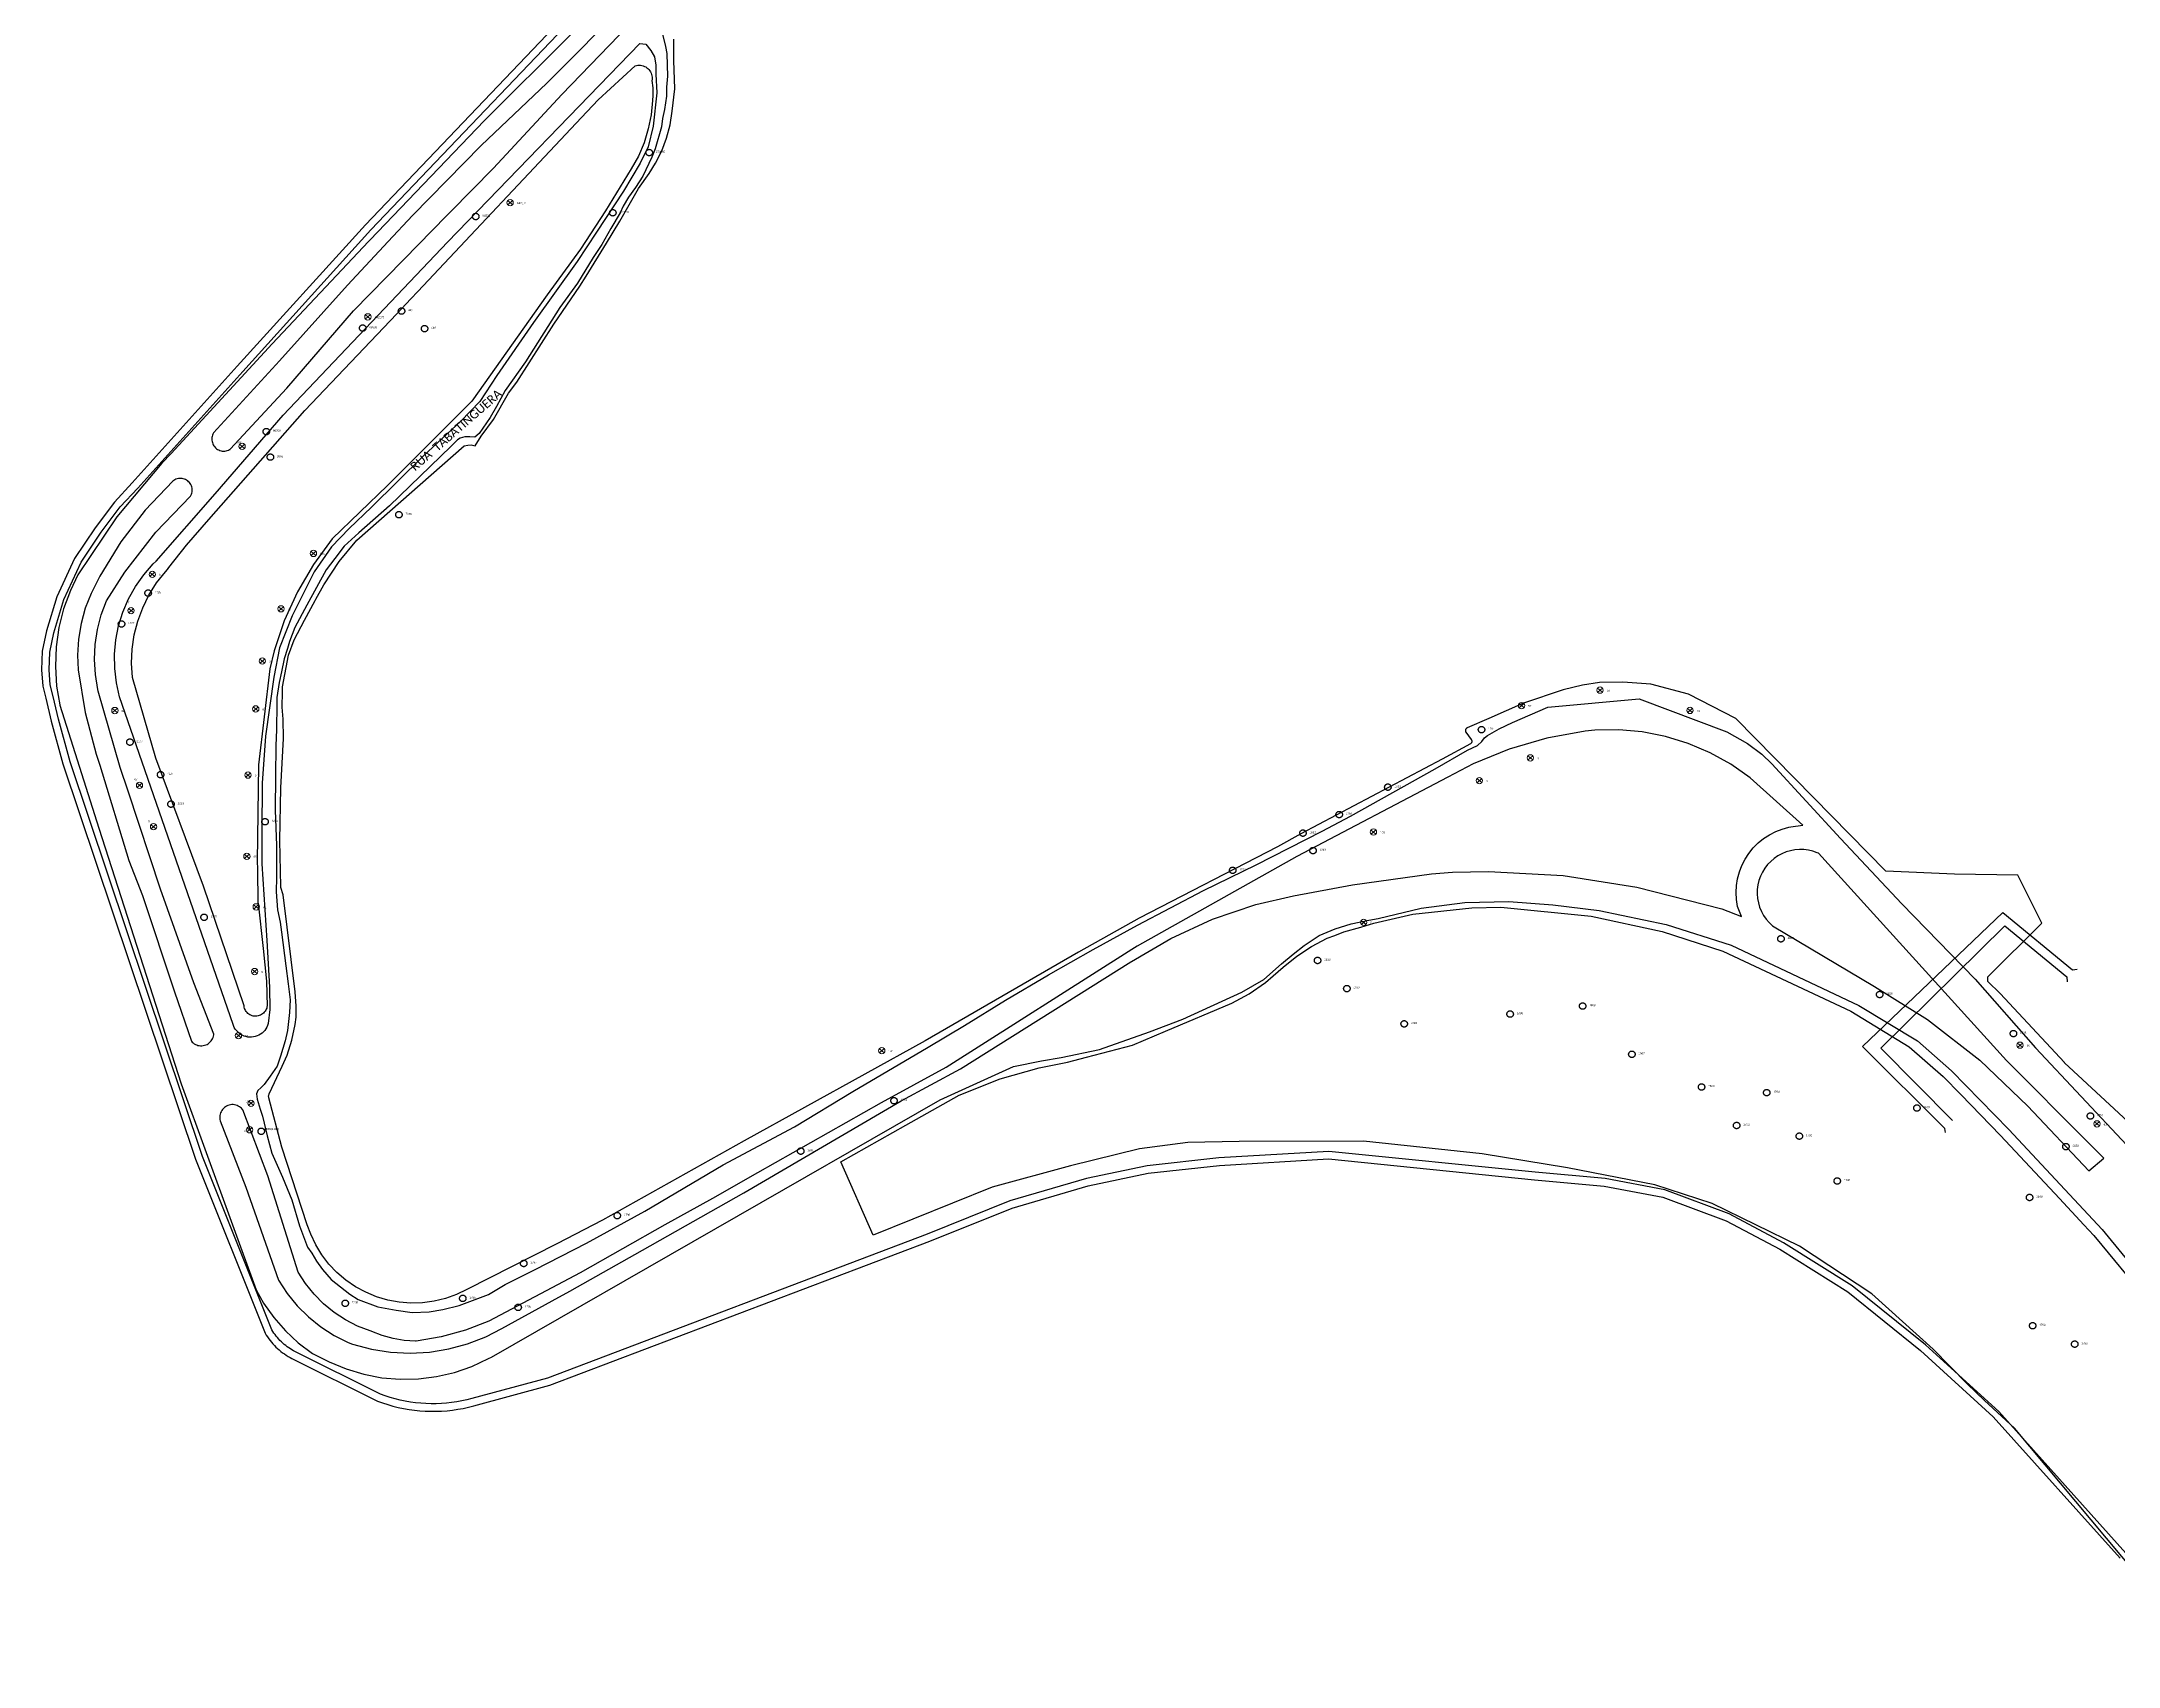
# Model space of a CAD drawing. Header units: millimetres. Extents: x 676447 to 689606, y 7455628 to 7463967.
# Drawn here: x 683704 to 684427, y 7458115 to 7458681 of the extents above; entities that cross this region are included whole.
import ezdxf

# ---------------------------------------------------------------- set-up
doc = ezdxf.new("R2010")
doc.units = ezdxf.units.MM
doc.header["$LTSCALE"] = 0.1
doc.header["$MEASUREMENT"] = 0
doc.linetypes.add('PHANTOM2', pattern=[1.25, 0.625, -0.125, 0.125, -0.125, 0.125, -0.125])
doc.layers.add('10.4-Postes', color=1, linetype='Continuous', lineweight=0)
for name, color, linetype in [('Caixas Subterrâneas', 5, 'Continuous'), ('LEGENDAS_INFRAESTRUTURAS', 7, 'Continuous'), ('MUB_MEIOFIO', 7, 'Continuous'), ('MUB_OBRA_ARTE', 7, 'Continuous'), ('MUB_QUADRAS', 7, 'Continuous'), ('MUB_SEGMENTO', 7, 'Continuous'), ('NOS_DE_INFRAESTRUTURA', 7, 'Continuous')]:
    doc.layers.add(name, color=color, linetype=linetype)
doc.styles.add('Legend', font='calibri.ttf')
doc.styles.get("Standard").update_dxf_attribs({"font": 'arial.ttf'})

# ---------------------------------------------------------------- blocks, each defined once
blk = doc.blocks.new('PTPT')
at = {"layer": '10.4-Postes', "color": 1, "linetype": 'PHANTOM2'}
for points in [[(-0.0000079, 0.0000104), (0.0000075, -0.000002)], [(0.000007, 0.0000109), (-0.0000074, -0.0000025)]]:
    blk.add_lwpolyline(points, dxfattribs=at)
at = {"layer": '10.4-Postes', "color": 1}
blk.add_circle((-0.0000002, 0.0000042), 0.00000987, dxfattribs=at)
blk = doc.blocks.new('MHMZ')
at = {"linetype": 'PHANTOM2'}
blk.add_circle((0, 0), 0.0000101, dxfattribs=at)

msp = doc.modelspace()

# ---------------------------------------------------------------- linework, layer by layer
at = {"layer": 'MUB_MEIOFIO', "linetype": 'Continuous'}
for points in [[(683907.56, 7458694.28), (683892.54, 7458678.76), (683879.88, 7458666.15), (683856.97, 7458644.35), (683833.12, 7458620.07), (683824.66, 7458611)], [(683824.66, 7458611), (683810.48, 7458595.79), (683786.74, 7458569.42), (683763.83, 7458544.31), (683763.62, 7458543.92), (683763.46, 7458543.52), (683763.34, 7458543.1), (683763.26, 7458542.67), (683763.23, 7458542.23), (683763.24, 7458541.8), (683763.3, 7458541.36), (683763.4, 7458540.94), (683763.55, 7458540.53), (683763.74, 7458540.13), (683763.97, 7458539.76), (683764.24, 7458539.42), (683764.54, 7458539.1), (683764.88, 7458538.82), (683765.24, 7458538.57), (683765.62, 7458538.37), (683766.03, 7458538.2), (683766.45, 7458538.08), (683766.88, 7458538), (683767.32, 7458537.97), (683767.75, 7458537.98), (683768.19, 7458538.04), (683768.61, 7458538.15), (683769.02, 7458538.29), (683769.42, 7458538.49), (683769.43, 7458538.5), (683769.6, 7458538.58), (683769.63, 7458538.62), (683789.32, 7458559.84), (683812.51, 7458586.87), (683835.49, 7458610.25), (683836.23, 7458611), (683838.77, 7458613.59), (683861.31, 7458636.53), (683885.05, 7458662.13), (683911.52, 7458689.57)], [(683888.32, 7458683.22), (683858.07, 7458652.97), (683818.38, 7458611.59), (683817.83, 7458611), (683784.27, 7458575.31), (683749.06, 7458537.15), (683745.83, 7458533.75), (683730.18, 7458515.07), (683716.61, 7458494.92), (683713.97, 7458489.49), (683711.62, 7458483.1), (683709.95, 7458476.5), (683708.99, 7458469.77), (683708.73, 7458462.97), (683709.18, 7458456.18), (683710.32, 7458449.58), (683710.34, 7458449.48), (683723.88, 7458406.67), (683752.56, 7458317.64), (683778.66, 7458245.94), (683781.26, 7458241.33), (683784.79, 7458236.28), (683788.83, 7458231.63), (683793.34, 7458227.42), (683798.32, 7458223.78), (683804.09, 7458220.86), (683809.98, 7458218.37), (683816.1, 7458216.52), (683822.38, 7458215.31), (683828.75, 7458214.77), (683835.14, 7458214.9), (683841.49, 7458215.69), (683847.72, 7458217.14), (683853.76, 7458219.24), (683859.54, 7458221.95), (683860.58, 7458222.52), (684016.9, 7458312.06), (684042.35, 7458323.73), (684052.08, 7458325.63), (684059.02, 7458326.81), (684072.28, 7458329.62), (684089.69, 7458335.74), (684101.3, 7458340.19), (684121.85, 7458349.59), (684129.61, 7458353.95), (684135.72, 7458359.47), (684139.83, 7458362.75), (684143.59, 7458365.81), (684148.87, 7458369.34), (684154.39, 7458371.68), (684160.02, 7458373.32), (684166.13, 7458374.7), (684169.42, 7458375.24), (684184.35, 7458378.8), (684199.57, 7458380.78), (684214.92, 7458381.16), (684230.22, 7458379.94), (684246.39, 7458378.03), (684269.67, 7458373.17), (684292.32, 7458365.91), (684336.81, 7458344.94), (684357.2, 7458332.6), (684369.03, 7458322.23), (684388.98, 7458301.71), (684421.5, 7458266.87), (684454.16, 7458227.07)], [(683912.27, 7458679.92), (683914.38, 7458679.67), (683916.08, 7458677.42), (683917.39, 7458675.31), (683917.84, 7458672.41), (683917.84, 7458669.25), (683918.14, 7458662.75), (683916.89, 7458651.13), (683915.18, 7458643.97), (683912.42, 7458638.28), (683906.6, 7458628.51), (683897.22, 7458614.16), (683890.39, 7458603.97), (683875.19, 7458582.75), (683862.51, 7458564.26), (683856.54, 7458555.22), (683849.97, 7458548.45), (683836.88, 7458536.31), (683818.87, 7458518.46), (683811, 7458510.98), (683804.93, 7458504.67), (683798.81, 7458495.93), (683791.18, 7458480.58), (683786.77, 7458469.5), (683784.87, 7458459.31), (683781.96, 7458438.71), (683780.7, 7458422.34), (683780.64, 7458405.25), (683780.59, 7458394.24), (683782.39, 7458367.61), (683783.29, 7458351.27), (683783.45, 7458343.58), (683782.82, 7458338.62), (683782.62, 7458337.99), (683782.35, 7458337.38), (683782.02, 7458336.8), (683781.64, 7458336.26), (683781.2, 7458335.77), (683780.71, 7458335.32), (683780.17, 7458334.93), (683779.6, 7458334.59), (683778.99, 7458334.32), (683778.36, 7458334.11), (683777.71, 7458333.97), (683777.05, 7458333.89), (683776.39, 7458333.89), (683775.73, 7458333.95), (683775.08, 7458334.09), (683774.45, 7458334.29), (683773.84, 7458334.55), (683773.26, 7458334.88), (683772.72, 7458335.27), (683772.23, 7458335.71), (683771.78, 7458336.2), (683771.39, 7458336.74), (683771.05, 7458337.31), (683770.78, 7458337.91), (683770.65, 7458338.27), (683731.1, 7458452.38), (683730, 7458457.26), (683729.41, 7458462.22), (683729.34, 7458467.23), (683729.8, 7458472.21), (683730.77, 7458477.11), (683732.25, 7458481.89), (683734.23, 7458486.49), (683736.67, 7458490.85), (683739.56, 7458494.93), (683742.85, 7458498.7), (683743.8, 7458499.64), (683764.33, 7458523.08), (683788.11, 7458550.53), (683845.28, 7458610.79), (683912.27, 7458679.92)], [(683920.15, 7458683.11), (683921.16, 7458678.85), (683921.67, 7458676.39), (683921.75, 7458672.39), (683921.92, 7458668.57), (683921.58, 7458664.76), (683921.5, 7458661.63), (683920.91, 7458656.97), (683920.14, 7458653.75), (683919.81, 7458650.87), (683917.6, 7458643.25), (683916.42, 7458640.37), (683913.36, 7458633.66), (683910.74, 7458629.76), (683908.28, 7458626.37), (683906.42, 7458623.24), (683905.4, 7458620.95), (683902.17, 7458615.51), (683899.04, 7458609.92), (683896.07, 7458605.43), (683890.55, 7458596.51), (683884.36, 7458588.04), (683872.41, 7458569.11), (683865.37, 7458559.03), (683862.32, 7458553.53), (683860.2, 7458549.63), (683856.29, 7458544.09), (683854.76, 7458542.82), (683853.07, 7458542.99), (683851.37, 7458542.9), (683849.68, 7458542.48), (683848.75, 7458541.89), (683846.46, 7458539.6), (683825.09, 7458518.91), (683814.39, 7458509.57), (683809.3, 7458504.83), (683806.08, 7458500.59), (683803.03, 7458496.61), (683796.32, 7458484.38), (683792.17, 7458476.59), (683790.31, 7458471.65), (683789.55, 7458469.19), (683788.45, 7458465.63), (683787.52, 7458461.15), (683786.67, 7458457.42), (683785.91, 7458452.17), (683785.82, 7458449.88), (683785.74, 7458441.07), (683785.48, 7458435.31), (683785.4, 7458424.86), (683785.23, 7458412.92), (683785.74, 7458400.7), (683785.75, 7458389.65), (683785.58, 7458384.48), (683786.09, 7458378.22), (683787.02, 7458373.98), (683787.45, 7458370.51), (683788.97, 7458358.71), (683789.82, 7458352.44), (683790.5, 7458346.91), (683790.24, 7458342.5), (683789.56, 7458336.23), (683788.8, 7458332.68), (683787.19, 7458327.23), (683785.92, 7458323.76), (683783.55, 7458320.28), (683781.43, 7458317.4), (683780.24, 7458316.22), (683779.22, 7458315.29), (683778.8, 7458314.19), (683779.05, 7458312.32), (683780.07, 7458308.85), (683780.83, 7458306.35), (683782.44, 7458299.49), (683784.13, 7458293.48), (683787.86, 7458285.18), (683791.08, 7458277.3), (683793.79, 7458268.15), (683796.5, 7458260.78), (683798.05, 7458258.7), (683799.66, 7458255.91), (683801.77, 7458253.03), (683804.82, 7458249.56), (683808.05, 7458246.93), (683811.27, 7458244.39), (683814.23, 7458242.61), (683821.01, 7458239.98), (683827.37, 7458238.8), (683833.04, 7458238.04), (683838.89, 7458238.21), (683843.72, 7458239.05), (683849.31, 7458240.49), (683859.61, 7458244.31), (683865.38, 7458247.78), (683875.8, 7458252.95), (683893.68, 7458262.18), (683913.97, 7458273.3), (683941.34, 7458289.48), (683966.13, 7458302.73), (683986.42, 7458314.96), (684012.69, 7458330.46), (684025.32, 7458337.92), (684039.56, 7458346.81), (684054.58, 7458355.65), (684070.18, 7458364.46), (684085.6, 7458372.93), (684108.6, 7458384.99), (684126.91, 7458393.89), (684149.92, 7458405.62), (684159.74, 7458410.82), (684189.26, 7458427.32), (684200.53, 7458433.85), (684204, 7458435.46), (684205.44, 7458436.81), (684206.46, 7458438.08), (684207.39, 7458438.93), (684211.46, 7458441.3), (684216.12, 7458443.5), (684228.44, 7458448.77), (684260.21, 7458451.74), (684290.84, 7458440.22), (684297.96, 7458436.14), (684303.02, 7458432.39), (684306.47, 7458429.06), (684330.36, 7458403.09), (684351.75, 7458380.38), (684377.28, 7458354.06), (684398.31, 7458330.17), (684430.05, 7458296.24)], [(683749.62, 7458527.54), (683740.03, 7458517.43), (683731.53, 7458506.36), (683724.24, 7458494.46), (683721.17, 7458488.45), (683719.16, 7458483.29), (683717.7, 7458477.94), (683716.81, 7458472.47), (683716.49, 7458466.94), (683716.71, 7458461.87), (683719.06, 7458447), (683722.95, 7458432.47), (683724.27, 7458428.58), (683734.36, 7458395.45), (683739.04, 7458383.28), (683750.23, 7458349.63), (683756.09, 7458332.53), (683756.4, 7458332.19), (683756.75, 7458331.88), (683757.13, 7458331.61), (683757.53, 7458331.38), (683757.95, 7458331.19), (683758.4, 7458331.05), (683758.85, 7458330.96), (683759.31, 7458330.91), (683759.78, 7458330.91), (683760.24, 7458330.96), (683760.69, 7458331.06), (683761.13, 7458331.21), (683761.55, 7458331.4), (683761.95, 7458331.63), (683762.33, 7458331.91), (683762.67, 7458332.22), (683762.98, 7458332.57), (683763.25, 7458332.94), (683763.48, 7458333.35), (683763.67, 7458333.77), (683763.81, 7458334.21), (683763.9, 7458334.67), (683763.91, 7458334.72), (683763.92, 7458334.82), (683763.88, 7458334.92), (683757, 7458352.87), (683745.3, 7458385.42), (683734.08, 7458419.53), (683731.32, 7458427.8), (683723.7, 7458454.36), (683723.56, 7458454.96), (683722.7, 7458460.15), (683722.38, 7458465.4), (683722.61, 7458470.65), (683723.39, 7458475.86), (683724.71, 7458480.95), (683726.56, 7458485.88), (683732.98, 7458495.87), (683743.71, 7458509.73), (683755.74, 7458522.3), (683755.92, 7458522.48), (683755.93, 7458522.5), (683755.96, 7458522.56), (683756.13, 7458522.96), (683756.26, 7458523.37), (683756.34, 7458523.79), (683756.38, 7458524.22), (683756.37, 7458524.65), (683756.32, 7458525.08), (683756.23, 7458525.5), (683756.09, 7458525.91), (683755.91, 7458526.3), (683755.69, 7458526.67), (683755.43, 7458527.02), (683755.13, 7458527.33), (683754.81, 7458527.62), (683754.46, 7458527.87), (683754.08, 7458528.08), (683753.68, 7458528.25), (683753.27, 7458528.37), (683752.85, 7458528.46), (683752.42, 7458528.49), (683751.98, 7458528.49), (683751.56, 7458528.44), (683751.14, 7458528.34), (683750.73, 7458528.2), (683750.34, 7458528.02), (683749.97, 7458527.8), (683749.62, 7458527.54)], [(684289.09, 7458378.59), (684295.84, 7458375.87), (684294.55, 7458379.41), (684294.17, 7458381.81), (684294.04, 7458384.24), (684294.16, 7458386.67), (684294.54, 7458389.07), (684295.17, 7458391.42), (684296.03, 7458393.69), (684297.14, 7458395.86), (684298.46, 7458397.9), (684299.99, 7458399.79), (684301.7, 7458401.52), (684303.59, 7458403.05), (684305.63, 7458404.37), (684307.8, 7458405.48), (684310.07, 7458406.36), (684312.41, 7458406.99), (684313.08, 7458407.12), (684317.27, 7458407.76), (684298.9, 7458424.2), (684292.14, 7458428.94), (684284.93, 7458432.95), (684277.34, 7458436.18), (684269.45, 7458438.6), (684261.35, 7458440.18), (684253.13, 7458440.91), (684244.87, 7458440.77), (684241.46, 7458440.46), (684228.07, 7458438.03), (684215.01, 7458434.21), (684202.42, 7458429.04), (684193.65, 7458424.48), (684141.1, 7458396.87), (684141.08, 7458396.85), (684085.45, 7458365.56), (684083.62, 7458364.38), (684018.91, 7458323.36), (684018.78, 7458323.29), (683996.28, 7458311.02), (683953.21, 7458286.65), (683937.52, 7458277.72), (683921, 7458268.6), (683891.47, 7458251.85), (683859.71, 7458234.95), (683851.61, 7458231.82), (683843.07, 7458229.5), (683834.33, 7458228.09), (683834.19, 7458228.09), (683830.23, 7458228.32), (683826.32, 7458228.96), (683822.49, 7458230), (683818.9, 7458231.4), (683818.7, 7458231.48), (683818.34, 7458231.59), (683813.94, 7458233.31), (683809.74, 7458235.48), (683805.79, 7458238.07), (683802.13, 7458241.07), (683798.81, 7458244.43), (683795.85, 7458248.12), (683793.3, 7458252.1), (683782.68, 7458285.61), (683774, 7458308.62), (683773.88, 7458308.77), (683773.57, 7458309.12), (683773.22, 7458309.43), (683772.84, 7458309.7), (683772.43, 7458309.93), (683772, 7458310.12), (683771.55, 7458310.26), (683771.1, 7458310.36), (683770.63, 7458310.41), (683770.16, 7458310.4), (683769.7, 7458310.35), (683769.24, 7458310.25), (683768.8, 7458310.11), (683768.37, 7458309.91), (683767.97, 7458309.68), (683767.59, 7458309.4), (683767.24, 7458309.08), (683766.93, 7458308.73), (683766.66, 7458308.35), (683766.43, 7458307.95), (683766.24, 7458307.52), (683766.1, 7458307.07), (683766, 7458306.62), (683765.96, 7458306.15), (683765.96, 7458305.68), (683766.01, 7458305.22), (683766.11, 7458304.76), (683775.07, 7458281.62), (683786.49, 7458249.25), (683789.5, 7458244.64), (683792.98, 7458240.37), (683796.89, 7458236.49), (683801.18, 7458233.04), (683805.81, 7458230.06), (683810.72, 7458227.58), (683812.2, 7458226.95), (683818.77, 7458225.22), (683825.47, 7458224.19), (683832.26, 7458223.87), (683839.03, 7458224.26), (683845.73, 7458225.35), (683852.28, 7458227.14), (683858.61, 7458229.6), (683864.26, 7458232.49), (683881.69, 7458242.08), (683887.94, 7458245.46), (683913.18, 7458259.75), (683948.43, 7458279.72), (684003.32, 7458311.75), (684023.89, 7458322.89), (684083.29, 7458360.08), (684083.49, 7458360.2), (684097.14, 7458368.3), (684111.66, 7458374.98), (684126.8, 7458380.1), (684139.92, 7458383.17), (684160.43, 7458386.9), (684187.95, 7458390.78), (684195.31, 7458391.32), (684207.77, 7458391.62), (684233.76, 7458390.22), (684259.46, 7458386.12), (684289.09, 7458378.59)], [(684416.64, 7458297.24), (684388.12, 7458325.75), (684322.69, 7458397.95), (684322.21, 7458398.11), (684320.72, 7458398.64), (684319.19, 7458399), (684317.62, 7458399.21), (684316.04, 7458399.25), (684314.47, 7458399.13), (684312.92, 7458398.84), (684311.41, 7458398.39), (684309.95, 7458397.79), (684308.56, 7458397.04), (684307.26, 7458396.14), (684306.06, 7458395.12), (684304.97, 7458393.98), (684304.01, 7458392.72), (684303.19, 7458391.38), (684302.51, 7458389.95), (684301.98, 7458388.47), (684301.61, 7458386.93), (684301.4, 7458385.37), (684301.36, 7458383.79), (684301.49, 7458382.22), (684301.77, 7458380.67), (684302.22, 7458379.15), (684302.82, 7458377.69), (684303.58, 7458376.31), (684304.47, 7458375.01), (684305.5, 7458373.81), (684306.64, 7458372.72), (684342.23, 7458351.53), (684360.65, 7458340.03), (684378.89, 7458325.87), (684395.56, 7458309.88), (684416.89, 7458287.32), (684422.1, 7458291.79), (684416.64, 7458297.24)]]:
    msp.add_lwpolyline(points, dxfattribs=at)
at = {"layer": 'MUB_OBRA_ARTE', "linetype": 'Continuous'}
for points in [[(683904.13, 7458708.42), (683816.72, 7458616.8), (683772.1, 7458567.51), (683735.48, 7458526.88), (683729.35, 7458520.22), (683722.57, 7458511.31), (683715.38, 7458500.53), (683709.25, 7458487.18), (683705.65, 7458475.34), (683704.19, 7458468.29), (683703.92, 7458461.77), (683704.32, 7458456.18), (683705.39, 7458451.93), (683707.25, 7458443.94), (683711.38, 7458429.04), (683757.54, 7458291.4), (683781.77, 7458230.84), (683782.17, 7458230.18), (683782.59, 7458229.54), (683783.03, 7458228.91), (683783.49, 7458228.3), (683783.97, 7458227.7), (683784.47, 7458227.12), (683784.99, 7458226.56), (683785.53, 7458226.01), (683786.09, 7458225.49), (683786.67, 7458224.98), (683787.26, 7458224.5), (683787.87, 7458224.03), (683788.5, 7458223.59), (683789.14, 7458223.16), (683789.79, 7458222.76), (683790.46, 7458222.38), (683791.14, 7458222.03), (683820.88, 7458207.16), (683822.67, 7458206.52), (683824.48, 7458205.94), (683826.31, 7458205.42), (683828.15, 7458204.97), (683830.01, 7458204.58), (683831.89, 7458204.26), (683833.77, 7458204), (683835.66, 7458203.81), (683837.55, 7458203.68), (683839.45, 7458203.62), (683841.35, 7458203.63), (683843.25, 7458203.7), (683845.15, 7458203.84), (683847.03, 7458204.04), (683848.91, 7458204.31), (683850.78, 7458204.65), (683852.64, 7458205.05), (683854.48, 7458205.51), (683880.92, 7458212.67), (684013.31, 7458262.85), (684041.95, 7458274.41), (684068.39, 7458282.12), (684089.33, 7458286.52), (684114.11, 7458289.27), (684152.12, 7458291.48), (684223.84, 7458284.27), (684248.08, 7458282.06), (684268.46, 7458278.21), (684290.5, 7458269.95), (684309.22, 7458260.04), (684332.91, 7458245.17), (684358.25, 7458224.8), (684383.59, 7458201.68), (684427.74, 7458152.46)], [(684429.71, 7458154.19), (684385.45, 7458203.52), (684359.95, 7458226.79), (684334.43, 7458247.31), (684310.53, 7458262.31), (684291.57, 7458272.34), (684269.17, 7458280.74), (684248.44, 7458284.66), (684224.09, 7458286.87), (684152.18, 7458294.1), (684113.89, 7458291.89), (684088.91, 7458289.11), (684067.76, 7458284.66), (684041.09, 7458276.89), (684012.36, 7458265.29), (683880.12, 7458215.16), (683853.8, 7458208.04), (683852.05, 7458207.6), (683850.29, 7458207.22), (683848.52, 7458206.9), (683846.74, 7458206.65), (683844.95, 7458206.45), (683843.15, 7458206.32), (683841.35, 7458206.25), (683839.55, 7458206.24), (683837.75, 7458206.3), (683835.95, 7458206.41), (683834.16, 7458206.59), (683832.37, 7458206.83), (683830.6, 7458207.14), (683828.83, 7458207.5), (683827.08, 7458207.93), (683825.35, 7458208.42), (683823.63, 7458208.96), (683821.93, 7458209.57), (683792.31, 7458224.37), (683791.72, 7458224.68), (683791.14, 7458225.01), (683790.57, 7458225.36), (683790.01, 7458225.72), (683789.47, 7458226.11), (683788.94, 7458226.51), (683788.42, 7458226.93), (683787.92, 7458227.37), (683787.43, 7458227.82), (683786.96, 7458228.29), (683786.5, 7458228.78), (683786.06, 7458229.28), (683785.64, 7458229.8), (683785.24, 7458230.33), (683784.85, 7458230.87), (683784.48, 7458231.43), (683784.13, 7458231.99), (683760, 7458292.31), (683713.88, 7458429.81), (683709.79, 7458444.59), (683707.93, 7458452.54), (683706.92, 7458456.6), (683706.55, 7458461.81), (683706.8, 7458467.97), (683708.19, 7458474.69), (683711.7, 7458486.25), (683717.67, 7458499.25), (683724.7, 7458509.79), (683731.36, 7458518.54), (683737.41, 7458525.11), (683774.05, 7458565.75), (683818.64, 7458615.02), (683906.04, 7458706.63)], [(684366.89, 7458300.7), (684366.67, 7458302.08), (684338.04, 7458330.68), (684386.86, 7458377.35), (684411.21, 7458357.37), (684412.81, 7458357.55)], [(684369.37, 7458304.84), (684344.39, 7458330.04), (684387.65, 7458372.72), (684409.14, 7458354.88), (684409.29, 7458353.18)]]:
    msp.add_lwpolyline(points, dxfattribs=at)
at = {"layer": 'MUB_QUADRAS', "linetype": 'Continuous'}
for points in [[(684433.62, 7458301.61), (684408.42, 7458325.02), (684408.35, 7458325.1), (684408.34, 7458325.1), (684386.02, 7458349.05), (684381.73, 7458353.29), (684381.73, 7458354.95), (684400.5, 7458373.62), (684392.08, 7458390.37), (684370.05, 7458390.68), (684346.21, 7458391.76), (684320.97, 7458417.4), (684293.92, 7458444.87), (684277.42, 7458453.34), (684264.33, 7458456.78), (684254.53, 7458457.54), (684246.5, 7458457.37), (684240.55, 7458456.53), (684233.84, 7458454.85), (684220.02, 7458450.25), (684207.89, 7458444.86), (684200.33, 7458441.56), (684200.24, 7458441.51), (684200.15, 7458441.46), (684200.07, 7458441.39), (684199.99, 7458441.32), (684199.92, 7458441.24), (684199.87, 7458441.15), (684199.82, 7458441.06), (684199.78, 7458440.96), (684199.75, 7458440.86), (684199.74, 7458440.76), (684199.73, 7458440.65), (684199.73, 7458440.55), (684199.75, 7458440.44), (684199.78, 7458440.34), (684199.81, 7458440.25), (684199.86, 7458440.15), (684199.92, 7458440.06), (684199.92, 7458440.05), (684201.8, 7458437.52), (684201.85, 7458437.43), (684201.9, 7458437.34), (684201.94, 7458437.24), (684201.97, 7458437.14), (684201.99, 7458437.03), (684201.99, 7458436.93), (684201.99, 7458436.82), (684201.97, 7458436.72), (684201.95, 7458436.62), (684201.91, 7458436.52), (684201.86, 7458436.43), (684201.81, 7458436.34), (684201.74, 7458436.26), (684201.67, 7458436.18), (684201.59, 7458436.12), (684201.5, 7458436.06), (684201.47, 7458436.04), (684191.68, 7458430.74), (684142.42, 7458404.75), (684134.34, 7458400.14), (684086.16, 7458375.29), (684064.99, 7458363.5), (684011.67, 7458332.58), (683948.62, 7458297.84), (683899.32, 7458270.22), (683883.4, 7458261.89), (683852.05, 7458246), (683848.38, 7458244.25), (683844.55, 7458242.9), (683840.6, 7458241.95), (683836.57, 7458241.42), (683832.51, 7458241.31), (683828.46, 7458241.63), (683824.46, 7458242.37), (683820.57, 7458243.53), (683816.81, 7458245.08), (683813.24, 7458247.02), (683809.89, 7458249.33), (683806.8, 7458251.97), (683804.01, 7458254.91), (683801.53, 7458258.14), (683799.41, 7458261.6), (683797.66, 7458265.27), (683796.47, 7458268.56), (683787.6, 7458295.6), (683783.07, 7458312.83), (683783.03, 7458313.03), (683783.01, 7458313.24), (683783.01, 7458313.45), (683783.03, 7458313.66), (683783.08, 7458313.87), (683783.14, 7458314.06), (683783.2, 7458314.19), (683787.7, 7458323.81), (683789.41, 7458327.65), (683791.12, 7458332.89), (683792.27, 7458338.28), (683792.61, 7458340.85), (683792.64, 7458344.68), (683792.22, 7458349.64), (683788.08, 7458383.42), (683787.29, 7458386.01), (683787.28, 7458386.33), (683786.89, 7458402.4), (683787.22, 7458420.68), (683788.21, 7458437.85), (683788.05, 7458444.6), (683787.76, 7458448.78), (683787.89, 7458454.19), (683787.89, 7458455.92), (683789.97, 7458466.94), (683791.92, 7458472.3), (683795.44, 7458479.09), (683799.23, 7458485.97), (683799.42, 7458486.4), (683802.19, 7458491.44), (683807.57, 7458499.54), (683813.76, 7458507.02), (683851.1, 7458539.82), (683852.34, 7458540.07), (683853.56, 7458540.12), (683854.96, 7458539.82), (683856.99, 7458543.15), (683861.36, 7458549.04), (683866.5, 7458558.13), (683869.49, 7458561.94), (683882.33, 7458582.23), (683891.4, 7458595.4), (683893.58, 7458598.89), (683900.71, 7458610.37), (683905.28, 7458618.09), (683911.8, 7458629.43), (683915.5, 7458634.67), (683917.73, 7458638.2), (683919.89, 7458642.49), (683921.58, 7458646.98), (683922.8, 7458651.62), (683923.52, 7458656.37), (683924.46, 7458664.1), (683924.05, 7458673.96), (683924.15, 7458681.44)], [(683735.63, 7458459.13), (683735.3, 7458464.08), (683735.49, 7458469.04), (683736.2, 7458473.95), (683737.42, 7458478.76), (683739.14, 7458483.42), (683741.33, 7458487.87), (683743.97, 7458492.07), (683747.04, 7458495.97), (683747.73, 7458496.74), (683748.21, 7458497.39), (683754.42, 7458505.18), (683762.13, 7458514.18), (683795.63, 7458552.08), (683827.61, 7458585.76), (683832.57, 7458590.99), (683834.98, 7458593.53), (683891.95, 7458654.11), (683897.73, 7458660.31), (683910.67, 7458672.19), (683911.13, 7458672.31), (683911.6, 7458672.37), (683912.08, 7458672.39), (683912.55, 7458672.36), (683913.02, 7458672.27), (683913.48, 7458672.14), (683913.92, 7458671.96), (683914.34, 7458671.74), (683914.74, 7458671.47), (683915.1, 7458671.17), (683915.43, 7458670.83), (683915.73, 7458670.45), (683915.98, 7458670.05), (683916.19, 7458669.62), (683916.35, 7458669.17), (683916.47, 7458668.71), (683916.53, 7458668.24), (683916.55, 7458667.76), (683916.52, 7458667.29), (683916.48, 7458667.05), (683916.77, 7458664.46), (683916.79, 7458661.85), (683916.65, 7458660.12), (683916.2, 7458655.1), (683915.22, 7458650.15), (683913.74, 7458645.34), (683911.76, 7458640.7), (683909.3, 7458636.3), (683900.35, 7458621.66), (683891.65, 7458608.34), (683880.04, 7458592.41), (683853.73, 7458555.42), (683824.4, 7458526.04), (683805.18, 7458507.41), (683798.62, 7458498.51), (683793.03, 7458488.97), (683788.46, 7458478.9), (683784.98, 7458468.41), (683783.46, 7458462.17), (683779.49, 7458428.73), (683779.03, 7458395.05), (683779.14, 7458392.5), (683779.27, 7458380.56), (683779.34, 7458380.56), (683781.05, 7458364.82), (683782.31, 7458353.36), (683782.46, 7458344.65), (683782.42, 7458344.44), (683782.32, 7458344.03), (683782.17, 7458343.63), (683781.99, 7458343.25), (683781.76, 7458342.9), (683781.5, 7458342.56), (683781.2, 7458342.26), (683780.88, 7458341.99), (683780.52, 7458341.76), (683780.15, 7458341.56), (683779.75, 7458341.4), (683779.35, 7458341.29), (683778.93, 7458341.22), (683778.51, 7458341.19), (683778.08, 7458341.21), (683777.67, 7458341.27), (683777.26, 7458341.37), (683776.86, 7458341.52), (683776.48, 7458341.7), (683776.12, 7458341.93), (683775.79, 7458342.19), (683775.49, 7458342.49), (683775.21, 7458342.81), (683774.98, 7458343.17), (683774.78, 7458343.54), (683774.63, 7458343.94), (683774.51, 7458344.34), (683774.44, 7458344.76), (683760.36, 7458386.53), (683743.67, 7458431.09), (683735.63, 7458459.13)], [(684374.44, 7458213.18), (684362.62, 7458225.2), (684341.26, 7458244.57), (684316.07, 7458261.14), (684285.72, 7458276.01), (684265.77, 7458282.49), (684235.3, 7458288.36), (684205.62, 7458293.22), (684164.31, 7458297.72), (684121, 7458297.6), (684103.04, 7458297.22), (684086.26, 7458294.96), (684062.24, 7458289.09), (684035, 7458281.62), (683993.53, 7458264.9), (683982.22, 7458290.48), (684004.9, 7458303.23), (684023.47, 7458313.67), (684037.71, 7458319.42), (684051.27, 7458323.26), (684061.23, 7458325.2), (684067.85, 7458326.93), (684083.77, 7458331.11), (684095.28, 7458335.98), (684118.46, 7458345.79), (684124.43, 7458349.03), (684130.19, 7458352.97), (684132.84, 7458355.22), (684136.29, 7458358.23), (684141.05, 7458362.13), (684146.19, 7458365.52), (684151.66, 7458368.35), (684154.25, 7458369.36), (684157.39, 7458370.6), (684163.33, 7458372.23), (684167.92, 7458373.54), (684181.47, 7458376.78), (684202.01, 7458378.89), (684212.04, 7458379.14), (684243.51, 7458376.01), (684268.23, 7458370.68), (684289.44, 7458363.89), (684333.93, 7458342.92), (684354.32, 7458330.58), (684366.15, 7458320.21), (684372.27, 7458313.92), (684386.1, 7458299.69), (684406.59, 7458277.74), (684415.11, 7458268.61), (684418.62, 7458264.85), (684421.42, 7458261.44), (684433.98, 7458246.14)], [(684460.37, 7458114.77), (684390.91, 7458197.74), (684380.57, 7458207.41), (684374.44, 7458213.18)]]:
    msp.add_lwpolyline(points, dxfattribs=at)

# ---------------------------------------------------------------- block references
at = {"layer": 'Caixas Subterrâneas', "color": 40}
for p, xscale, yscale, zscale, rotation in [((683915.53, 7458641.94), 111319.4907932736, 111319.4907932736, 111319.4907932736, 359.2996824230552), ((683855.14, 7458619.67), 111319.4907932736, 111319.4907932736, 111319.4907932736, 359.2999054068708), ((683902.85, 7458620.97), 111319.4907932735, 111319.4907932735, 111319.4907932735, 359.2997242517203), ((683829.28, 7458586.75), 111319.4907932735, 111319.4907932735, 111319.4907932735, 359.29999372638), ((683815.76, 7458580.82), 111319.4907932736, 111319.4907932736, 111319.4907932736, 359.3000433396261), ((683837.31, 7458580.62), 111319.4907932736, 111319.4907932736, 111319.4907932736, 359.2999612862312), ((683782.2, 7458544.77), 111319.4907932736, 111319.4907932736, 111319.4907932736, 359.3001600101557), ((683783.61, 7458535.89), 111319.4907932736, 111319.4907932736, 111319.4907932736, 359.3001518998772), ((683828.37, 7458515.82), 111319.4907932736, 111319.4907932736, 111319.4907932736, 359.2999754195496), ((683741.05, 7458488.54), 111319.4907932735, 111319.4907932735, 111319.4907932735, 359.3002993739664), ((683731.77, 7458477.78), 111319.4907932736, 111319.4907932736, 111319.4907932736, 359.3003313884058), ((684205.36, 7458440.98), 111319.4907932735, 111319.4907932735, 111319.4907932735, 359.2985177497359), ((683734.71, 7458436.64), 111319.4907932736, 111319.4907932736, 111319.4907932736, 359.3003075705373), ((683745.37, 7458425.29), 111319.4907932735, 111319.4907932735, 111319.4907932735, 359.300263523716), ((684172.74, 7458420.96), 111319.4907932736, 111319.4907932736, 111319.4907932736, 359.2986357583954), ((683749, 7458415.04), 111319.4907932736, 111319.4907932736, 111319.4907932736, 359.3002465841259), ((684155.8, 7458411.41), 111319.4907932736, 111319.4907932736, 111319.4907932736, 359.298697284081), ((683781.76, 7458408.92), 111319.4907932735, 111319.4907932735, 111319.4907932735, 359.3001200212348), ((684143.16, 7458404.94), 111319.4907932736, 111319.4907932736, 111319.4907932736, 359.2987434119503), ((684146.68, 7458398.86), 111319.4907932736, 111319.4907932736, 111319.4907932736, 359.2987281423968), ((684118.72, 7458392), 111319.4907932736, 111319.4907932736, 111319.4907932736, 359.2988324429896), ((683760.53, 7458375.65), 111319.4907932736, 111319.4907932736, 111319.4907932736, 359.3001906246747), ((684309.63, 7458368.15), 111319.4907932736, 111319.4907932736, 111319.4907932736, 359.2980985373446), ((684148.27, 7458360.61), 111319.4907932735, 111319.4907932735, 111319.4907932735, 359.2987103130619), ((684158.47, 7458350.81), 111319.4907932736, 111319.4907932736, 111319.4907932736, 359.2986684907644), ((684240.57, 7458344.74), 111319.4907932736, 111319.4907932736, 111319.4907932736, 359.2983541800087), ((684344.01, 7458348.75), 111319.4907932736, 111319.4907932736, 111319.4907932736, 359.2979617383919), ((684178.43, 7458338.54), 111319.4907932736, 111319.4907932736, 111319.4907932736, 359.2985887597948), ((684215.33, 7458341.94), 111319.4907932736, 111319.4907932736, 111319.4907932736, 359.2984493622556), ((684390.59, 7458335.15), 111319.4907932736, 111319.4907932736, 111319.4907932736, 359.2977802855481), ((684257.72, 7458327.94), 111319.4907932736, 111319.4907932736, 111319.4907932736, 359.2982837529746), ((684281.99, 7458316.55), 111319.4907932735, 111319.4907932735, 111319.4907932735, 359.298187870191), ((684000.78, 7458311.78), 111319.4907932736, 111319.4907932736, 111319.4907932736, 29.29925665850504), ((684304.67, 7458314.58), 111319.4907932736, 111319.4907932736, 111319.4907932736, 359.2981009604141), ((684356.98, 7458309.23), 111319.4907932736, 111319.4907932736, 111319.4907932736, 359.2979002318165), ((683780.43, 7458301.13), 111319.4907932736, 111319.4907932736, 111319.4907932736, 359.3000920084707), ((684294.2, 7458303.15), 111319.4907932735, 111319.4907932735, 111319.4907932735, 359.2981372797923), ((684417.39, 7458306.45), 111319.4907932735, 111319.4907932735, 111319.4907932735, 359.2976694635356), ((683968.3, 7458294.21), 111319.4907932736, 111319.4907932736, 111319.4907932736, 359.2993748931021), ((684316.04, 7458299.43), 111319.4907932735, 111319.4907932735, 111319.4907932735, 359.2980530117199), ((684408.86, 7458295.8), 111319.4907932736, 111319.4907932736, 111319.4907932736, 359.2976986430866), ((684329.23, 7458283.82), 111319.4907932736, 111319.4907932736, 111319.4907932736, 359.2979980000561), ((684396.21, 7458278.08), 111319.4907932736, 111319.4907932736, 111319.4907932736, 359.2977413201583), ((683904.39, 7458271.76), 111319.4907932736, 111319.4907932736, 111319.4907932736, 359.2996112131161), ((683871.84, 7458255.1), 111319.4907932736, 111319.4907932736, 111319.4907932736, 359.2997299822956), ((683809.68, 7458241.23), 111319.4907932736, 111319.4907932736, 111319.4907932736, 230.2999623079536), ((683850.61, 7458242.93), 111319.4907932736, 111319.4907932736, 111319.4907932736, 359.2998070760725), ((683869.89, 7458239.81), 111319.4907932736, 111319.4907932736, 111319.4907932736, 359.2997327182508), ((684397.29, 7458233.43), 111319.4907932735, 111319.4907932735, 111319.4907932735, 359.2977234622127), ((684411.93, 7458227.01), 111319.4907932736, 111319.4907932736, 111319.4907932736, 359.297665768391)]:
    msp.add_blockref('MHMZ', p, dxfattribs=dict(at, xscale=xscale, yscale=yscale, zscale=zscale, rotation=rotation))
at = {"layer": 'NOS_DE_INFRAESTRUTURA', "color": 1}
for p, xscale, yscale, zscale, rotation in [((683867.11, 7458624.02), 111319.4907932736, 111319.4907932736, 111319.4907932736, 359.2998611963022), ((683817.57, 7458584.26), 111319.4907932735, 111319.4907932735, 111319.4907932735, 359.300037525671), ((683773.79, 7458539.16), 111319.4907932736, 111319.4907932736, 111319.4907932736, 359.3001902828777), ((683798.64, 7458501.88), 111319.4907932736, 111319.4907932736, 111319.4907932736, 359.300084297033), ((683742.5, 7458494.58), 111319.4907932736, 111319.4907932736, 111319.4907932736, 359.3002956986983), ((683735.11, 7458481.96), 111319.4907932736, 111319.4907932736, 111319.4907932736, 359.3003199583052), ((683787.35, 7458482.59), 111319.4907932736, 111319.4907932736, 111319.4907932736, 359.3001213242026), ((683780.84, 7458464.39), 111319.4907932735, 111319.4907932735, 111319.4907932735, 359.3001405427781), ((684246.65, 7458454.28), 111319.4907932735, 111319.4907932735, 111319.4907932735, 359.2983647158343), ((683729.47, 7458447.17), 111319.4907932736, 111319.4907932736, 111319.4907932736, 359.3003307609444), ((683778.54, 7458447.74), 111319.4907932735, 111319.4907932735, 111319.4907932735, 359.3001441625157), ((684219.32, 7458448.88), 111319.4907932735, 111319.4907932735, 111319.4907932735, 359.2984670508142), ((684277.99, 7458447.21), 111319.4907932736, 111319.4907932736, 111319.4907932736, 359.298243262901), ((684222.39, 7458430.69), 111319.4907932736, 111319.4907932736, 111319.4907932736, 359.2984497936178), ((683775.84, 7458424.69), 111319.4907932736, 111319.4907932736, 111319.4907932736, 359.300147398681), ((683738.05, 7458421.14), 111319.4907932736, 111319.4907932736, 111319.4907932736, 359.3002901033131), ((684204.64, 7458422.76), 111319.4907932736, 111319.4907932736, 111319.4907932736, 359.2985149134434), ((683742.94, 7458406.71), 111319.4907932735, 111319.4907932735, 111319.4907932735, 359.3002670722875), ((684167.75, 7458404.87), 111319.4907932735, 111319.4907932735, 111319.4907932735, 359.2986498059453), ((683775.45, 7458396.4), 111319.4907932735, 111319.4907932735, 111319.4907932735, 359.3001401942878), ((683778.71, 7458378.81), 111319.4907932735, 111319.4907932735, 111319.4907932735, 2.300122381008999), ((684164.35, 7458373.4), 111319.4907932735, 111319.4907932735, 111319.4907932735, 359.2986530750288), ((683778.14, 7458356.29), 111319.4907932736, 111319.4907932736, 111319.4907932736, 359.3001176650797), ((683772.51, 7458333.96), 111319.4907932735, 111319.4907932735, 111319.4907932735, 359.3001322500354), ((684392.92, 7458330.65), 111319.4907932736, 111319.4907932736, 111319.4907932736, 359.2977700371152), ((683996.54, 7458328.72), 111319.4907932735, 111319.4907932735, 111319.4907932735, 359.2992779976315), ((683776.86, 7458310.4), 111319.4907932735, 111319.4907932735, 111319.4907932735, 359.3001084695424), ((683776.4, 7458301.18), 111319.4907932735, 111319.4907932735, 111319.4907932735, 359.3001073569933), ((684419.7, 7458303.24), 111319.4907932736, 111319.4907932736, 111319.4907932736, 359.2976596620766)]:
    msp.add_blockref('PTPT', p, dxfattribs=dict(at, xscale=xscale, yscale=yscale, zscale=zscale, rotation=rotation))

# ---------------------------------------------------------------- texts
at = {"layer": 'LEGENDAS_INFRAESTRUTURAS', "color": 5}
for s, rotation, p in [('274960', 359.29967, (683917.84, 7458641.92)), ('68320', 359.2999, (683857.45, 7458619.64)), ('274970', 359.29972, (683905.16, 7458620.94)), ('447', 359.29998, (683831.59, 7458586.72)), ('68330', 359.30003, (683818.07, 7458580.79)), ('446', 359.29995, (683839.62, 7458580.59)), ('90700', 359.30015, (683784.51, 7458544.75)), ('2085', 359.30014, (683785.92, 7458535.86)), ('7046', 359.29997, (683830.68, 7458515.79)), ('1226', 359.30029, (683743.36, 7458488.52)), ('1227', 359.30032, (683734.08, 7458477.76)), ('1791', 359.29851, (684207.67, 7458440.95)), ('2107', 359.3003, (683737.02, 7458436.62)), ('1224', 359.30025, (683747.68, 7458425.26)), ('1833', 359.29863, (684175.05, 7458420.93)), ('1223', 359.30024, (683751.31, 7458415.01)), ('1792', 359.29869, (684158.11, 7458411.38)), ('1222', 359.30011, (683784.07, 7458408.89)), ('1832', 359.29873, (684145.47, 7458404.91)), ('1243', 359.29872, (684148.99, 7458398.83)), ('1279', 359.29882, (684121.03, 7458391.97)), ('1225', 359.30018, (683762.84, 7458375.62)), ('1830', 359.29809, (684311.94, 7458368.12)), ('1813', 359.2987, (684150.58, 7458360.58)), ('1812', 359.29866, (684160.78, 7458350.78)), ('1808', 359.29835, (684242.88, 7458344.71)), ('1829', 359.29795, (684346.32, 7458348.72)), ('1810', 359.29858, (684180.74, 7458338.51)), ('1809', 359.29844, (684217.64, 7458341.91)), ('1828', 359.29777, (684392.9, 7458335.13)), ('1807', 359.29827, (684260.03, 7458327.91)), ('1803', 359.29818, (684284.3, 7458316.53)), ('1221', 359.29925, (684003.09, 7458311.75)), ('1794', 359.29809, (684306.98, 7458314.55)), ('1839', 359.29789, (684359.29, 7458309.2)), ('6836(2108)', 359.30009, (683781.58, 7458301.6)), ('1793', 359.29813, (684296.51, 7458303.13)), ('1250', 359.29766, (684419.69, 7458306.42)), ('1841', 359.29937, (683970.61, 7458294.18)), ('1790', 359.29804, (684318.35, 7458299.4)), ('1838', 359.29769, (684411.17, 7458295.78)), ('1789', 359.29799, (684331.54, 7458283.79)), ('1840', 359.29773, (684398.52, 7458278.05)), ('1796', 359.2996, (683906.7, 7458271.73)), ('1797', 359.29972, (683874.15, 7458255.07)), ('1230', 359.29995, (683811.99, 7458241.2)), ('1798', 359.2998, (683852.92, 7458242.9)), ('1795', 359.29972, (683872.2, 7458239.78)), ('1788', 359.29771, (684399.6, 7458233.4)), ('1783', 359.29766, (684414.24, 7458226.98))]:
    msp.add_text(s, height=0.7, rotation=rotation, dxfattribs=at).set_placement(p)
at = {"layer": 'LEGENDAS_INFRAESTRUTURAS', "color": 1}
for s, rotation, p in [('A42174', 359.29985, (683869.42, 7458623.99)), ('A42173', 359.30003, (683819.88, 7458584.23)), ('996', 359.3002, (683772.08, 7458540.73)), ('995', 359.30008, (683800.95, 7458501.86)), ('6', 359.30029, (683744.81, 7458494.55)), ('7', 359.30033, (683733.94, 7458484.93)), ('70', 359.30011, (683789.66, 7458482.56)), ('69', 359.30013, (683783.15, 7458464.36)), ('58', 359.29836, (684248.96, 7458454.25)), ('68', 359.30032, (683731.78, 7458447.14)), ('63', 359.30014, (683780.85, 7458447.71)), ('57', 359.29846, (684221.63, 7458448.85)), ('59', 359.29823, (684280.3, 7458447.18)), ('64', 359.30014, (683778.15, 7458424.66)), ('4', 359.29844, (684224.7, 7458430.67)), ('67', 359.3003, (683736.22, 7458423.27)), ('3', 359.29851, (684206.95, 7458422.74)), ('8', 359.30028, (683740.98, 7458408.7)), ('108', 359.29864, (684170.06, 7458404.84)), ('65', 359.30013, (683777.76, 7458396.37)), ('A1', 359.30011, (683781.02, 7458378.78)), ('5', 359.29864, (684166.66, 7458373.37)), ('9', 359.30011, (683780.45, 7458356.26)), ('66', 359.30012, (683774.81, 7458333.93)), ('60', 359.29776, (684395.23, 7458330.62)), ('144', 359.29927, (683998.85, 7458328.69)), ('106', 359.30012, (683774.94, 7458311.27)), ('61', 359.29765, (684422.01, 7458303.21)), ('107', 359.30012, (683774.35, 7458301.14))]:
    msp.add_text(s, height=0.7, rotation=rotation, dxfattribs=at).set_placement(p)
at = {"layer": 'MUB_SEGMENTO', "color": 253, "style": 'Legend'}
msp.add_text('RUA  TABATINGUERA', height=3, rotation=41.06955, dxfattribs=at).set_placement((683833.98, 7458530.88))

doc.saveas('drawing.dxf')
